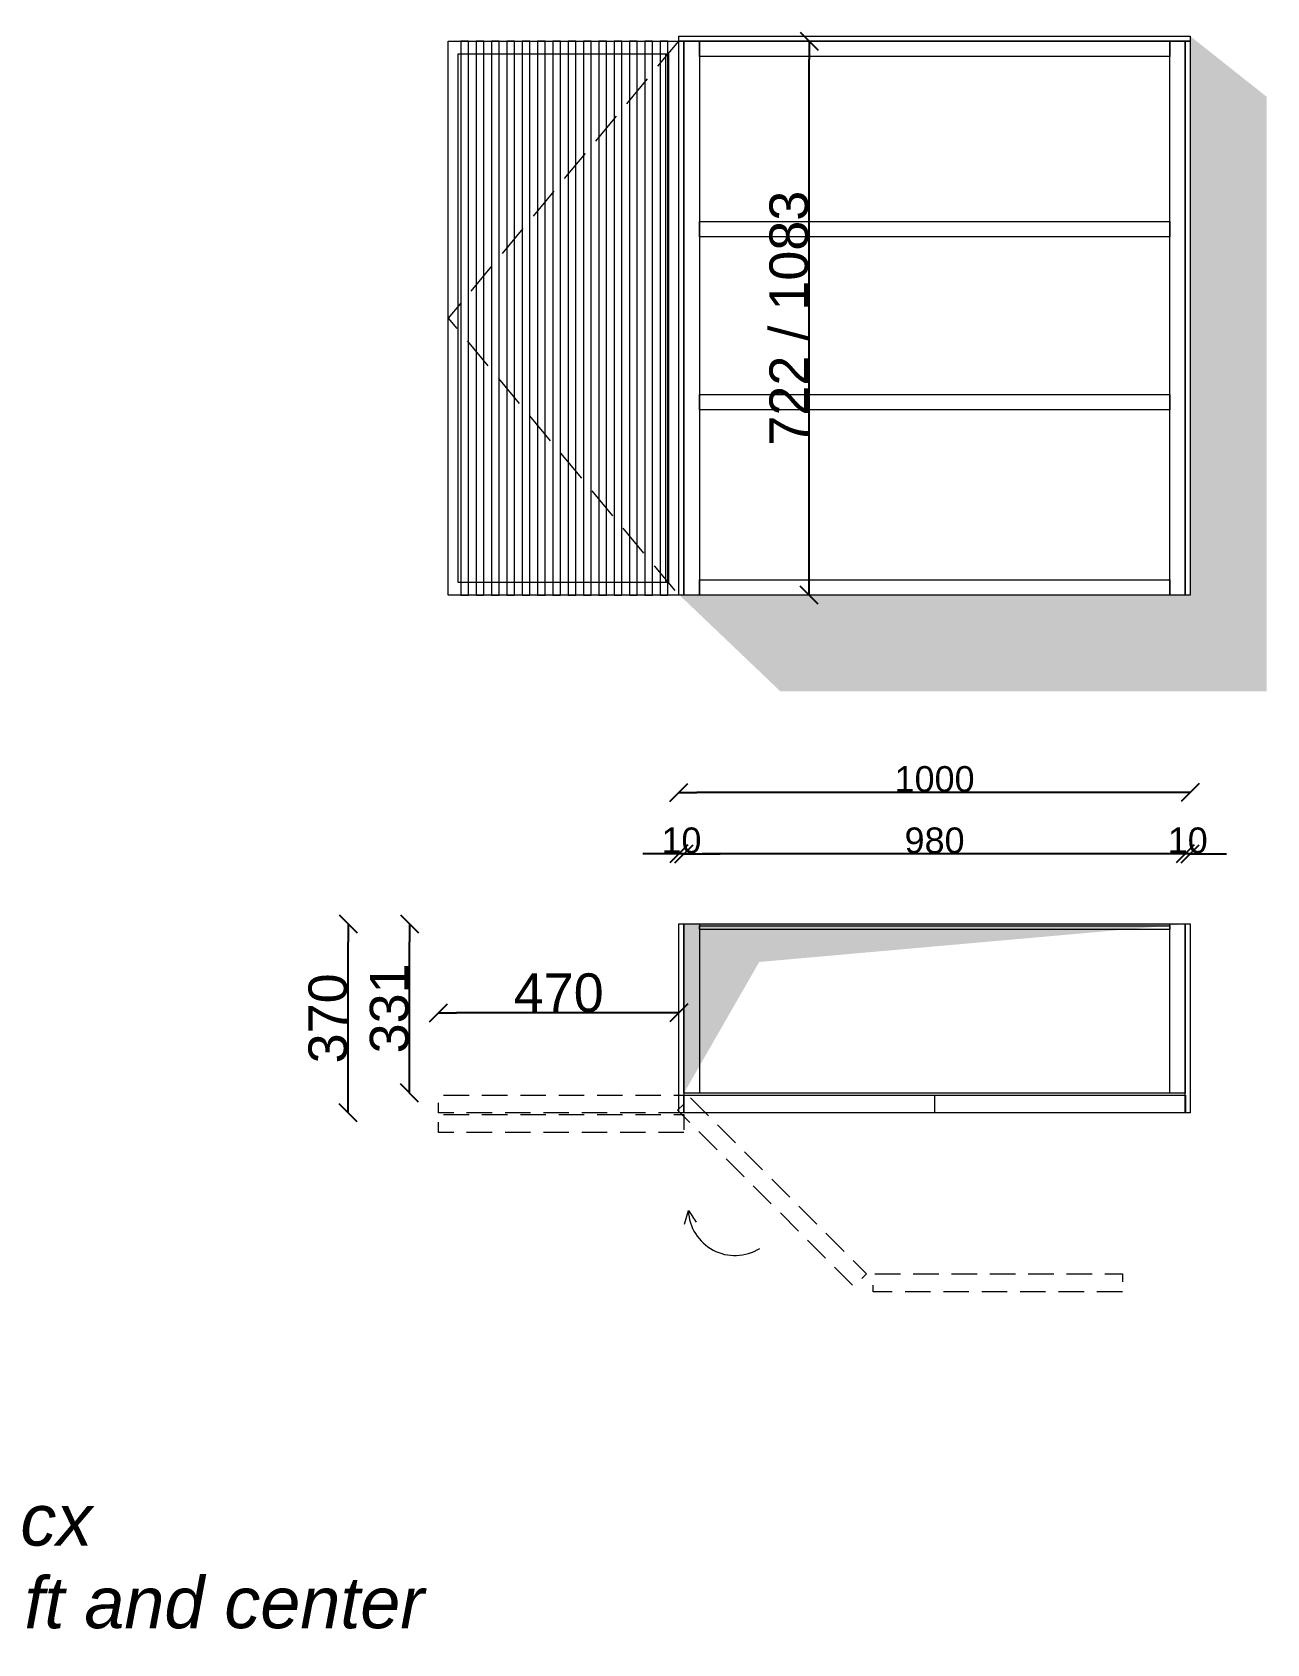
# Model space of a CAD drawing. Header units: millimetres. Extents: x -9532 to -2813, y 221 to 9273.
# Drawn here: x -5227 to -2813, y 1797 to 4949 of the extents above; entities that cross this region are included whole.
import ezdxf

# ---------------------------------------------------------------- set-up
doc = ezdxf.new("R2010")
doc.units = ezdxf.units.MM
doc.header["$LTSCALE"] = 50
doc.header["$PDMODE"] = 1
doc.header["$PDSIZE"] = -2
doc.linetypes.add('AI-Linetype-78', pattern=[1.905, 1.27, -0.635])
doc.linetypes.add('NASCOSTAX5', pattern=[1.5, 1, -0.5])
doc.layers.get('0').update_dxf_attribs({"lineweight": 18})
for name, color, linetype, lineweight in [('DADA_FURNITURES', 7, 'Continuous', 9), ('Nessuna', 7, 'Continuous', 5), ('Quote', 7, 'Continuous', 5)]:
    doc.layers.add(name, color=color, linetype=linetype, lineweight=lineweight)
doc.layers.add('Guide', color=6, linetype='Continuous', lineweight=9, true_color=0xff00ff)
doc.styles.add('Arial', font='Arial.ttf')
doc.styles.add('Arial (bold)', font='Arial Bold.ttf')
doc.dimstyles.new('M&C_quote arredo', dxfattribs={"dimtxt": 50.344329, "dimasz": 35.34668, "dimexe": 0, "dimexo": 0, "dimgap": 0.5, "dimtad": 1, "dimdec": 0, "dimtxsty": 'Arial', "dimblk": 'VW_SLASH-2', "dimblk1": 'VW_SLASH-2', "dimblk2": 'VW_SLASH-2', "dimcen": 0, "dimse1": 1, "dimse2": 1, "dimazin": 0, "dimtfac": 1, "dimtdec": 0, "dimtix": 1, "dimtmove": 0, "dimatfit": 0, "dimldrblk": 'VW_SLASH-2', "dimfxl": 0, "dimfxlon": 1, "dimfrac": 2, "dimtolj": 1, "dimarcsym": 0})

# ---------------------------------------------------------------- blocks, each defined once
blk = doc.blocks.new('Gruppo')
at = {"layer": 'DADA_FURNITURES', "color": 7, "linetype": 'Continuous', "lineweight": 5, "transparency": 33554687, "flags": 128}
for points in [[(-3962.9, 4940.9), (-2962.9, 4940.9), (-2962.9, 4930.9), (-3962.9, 4930.9)], [(-3962.9, 4930.9), (-3952.9, 4930.9), (-3952.9, 3847.9), (-3962.9, 3847.9)], [(-3952.9, 4930.9), (-3922.9, 4930.9), (-3922.9, 3847.9), (-3952.9, 3847.9)], [(-3922.9, 4930.9), (-3002.9, 4930.9), (-3002.9, 4900.9), (-3922.9, 4900.9)], [(-3002.9, 4930.9), (-2972.9, 4930.9), (-2972.9, 3847.9), (-3002.9, 3847.9)], [(-2972.9, 4930.9), (-2962.9, 4930.9), (-2962.9, 3847.9), (-2972.9, 3847.9)], [(-3922.9, 4578.3), (-3002.9, 4578.3), (-3002.9, 4548.3), (-3922.9, 4548.3)], [(-3922.9, 4240.3), (-3002.9, 4240.3), (-3002.9, 4210.3), (-3922.9, 4210.3)], [(-3922.9, 3877.9), (-3002.9, 3877.9), (-3002.9, 3847.9), (-3922.9, 3847.9)]]:
    blk.add_lwpolyline(points, close=True, dxfattribs=at)
blk = doc.blocks.new('VW_SLASH-2')
at = {"color": 0, "linetype": 'ByBlock', "lineweight": -2, "transparency": 16777216}
blk.add_line((0, 0), (-1, 0), dxfattribs=at)
at = {"color": 0, "linetype": 'Continuous', "lineweight": -2, "transparency": 16777216, "flags": 128}
blk.add_lwpolyline([(0.5, 0.5), (-0.5, -0.5)], dxfattribs=at)
blk = doc.blocks.new('*D7')
at = {"layer": 'Defpoints', "color": 0, "transparency": 16777216}
for p in [(-3962.9, 3461.6), (-3962.9, 3205), (-2962.9, 3205)]:
    blk.add_point(p, dxfattribs=at)
at = {"layer": 'Quote', "color": 0, "lineweight": -2, "transparency": 16777216}
blk.add_line((-2998.2, 3461.6), (-3927.5, 3461.6), dxfattribs=at)
at = {"layer": 'Quote', "color": 0, "lineweight": -2, "transparency": 16777216, "xscale": 35.3466796875, "yscale": 35.3466796875, "zscale": 35.3466796875, "rotation": 180}
blk.add_blockref('VW_SLASH-2', (-3962.9, 3461.6), dxfattribs=at)
at = {"layer": 'Quote', "color": 0, "lineweight": -2, "transparency": 16777216, "xscale": 35.3466796875, "yscale": 35.3466796875, "zscale": 35.3466796875}
blk.add_blockref('VW_SLASH-2', (-2962.9, 3461.6), dxfattribs=at)
at = {"layer": 'Quote', "color": 0, "transparency": 16777216, "insert": (-3462.9, 3487.8), "char_height": 50.34, "attachment_point": 5, "style": 'Arial'}
blk.add_mtext('\\A1;1000', dxfattribs=at)
blk = doc.blocks.new('*D8')
at = {"layer": 'Defpoints', "color": 0, "transparency": 16777216}
for p in [(-3962.9, 3341.6), (-3962.9, 3205), (-3952.9, 3205)]:
    blk.add_point(p, dxfattribs=at)
at = {"layer": 'Quote', "color": 0, "lineweight": -2, "transparency": 16777216}
for p, q in [((-3998.2, 3341.6), (-4033.6, 3341.6)), ((-3952.9, 3341.6), (-3962.9, 3341.6)), ((-3917.5, 3341.6), (-3882.2, 3341.6))]:
    blk.add_line(p, q, dxfattribs=at)
at = {"layer": 'Quote', "color": 0, "lineweight": -2, "transparency": 16777216, "xscale": 35.3466796875, "yscale": 35.3466796875, "zscale": 35.3466796875}
blk.add_blockref('VW_SLASH-2', (-3962.9, 3341.6), dxfattribs=at)
at = {"layer": 'Quote', "color": 0, "lineweight": -2, "transparency": 16777216, "xscale": 35.3466796875, "yscale": 35.3466796875, "zscale": 35.3466796875, "rotation": 180}
blk.add_blockref('VW_SLASH-2', (-3952.9, 3341.6), dxfattribs=at)
at = {"layer": 'Quote', "color": 0, "transparency": 16777216, "insert": (-3957.9, 3367.8), "char_height": 50.34, "attachment_point": 5, "style": 'Arial'}
blk.add_mtext('\\A1;10', dxfattribs=at)
blk = doc.blocks.new('*D9')
at = {"layer": 'Defpoints', "color": 0, "transparency": 16777216}
for p in [(-3952.9, 3341.6), (-3952.9, 3205), (-2972.9, 3205)]:
    blk.add_point(p, dxfattribs=at)
at = {"layer": 'Quote', "color": 0, "lineweight": -2, "transparency": 16777216}
blk.add_line((-3008.2, 3341.6), (-3917.5, 3341.6), dxfattribs=at)
at = {"layer": 'Quote', "color": 0, "lineweight": -2, "transparency": 16777216, "xscale": 35.3466796875, "yscale": 35.3466796875, "zscale": 35.3466796875, "rotation": 180}
blk.add_blockref('VW_SLASH-2', (-3952.9, 3341.6), dxfattribs=at)
at = {"layer": 'Quote', "color": 0, "lineweight": -2, "transparency": 16777216, "xscale": 35.3466796875, "yscale": 35.3466796875, "zscale": 35.3466796875}
blk.add_blockref('VW_SLASH-2', (-2972.9, 3341.6), dxfattribs=at)
at = {"layer": 'Quote', "color": 0, "transparency": 16777216, "insert": (-3462.9, 3367.8), "char_height": 50.34, "attachment_point": 5, "style": 'Arial'}
blk.add_mtext('\\A1;980', dxfattribs=at)
blk = doc.blocks.new('*D10')
at = {"layer": 'Defpoints', "color": 0, "transparency": 16777216}
for p in [(-2972.9, 3341.6), (-2972.9, 3205), (-2962.9, 3205)]:
    blk.add_point(p, dxfattribs=at)
at = {"layer": 'Quote', "color": 0, "lineweight": -2, "transparency": 16777216}
for p, q in [((-3008.2, 3341.6), (-3043.6, 3341.6)), ((-2962.9, 3341.6), (-2972.9, 3341.6)), ((-2927.5, 3341.6), (-2892.2, 3341.6))]:
    blk.add_line(p, q, dxfattribs=at)
at = {"layer": 'Quote', "color": 0, "lineweight": -2, "transparency": 16777216, "xscale": 35.3466796875, "yscale": 35.3466796875, "zscale": 35.3466796875}
blk.add_blockref('VW_SLASH-2', (-2972.9, 3341.6), dxfattribs=at)
at = {"layer": 'Quote', "color": 0, "lineweight": -2, "transparency": 16777216, "xscale": 35.3466796875, "yscale": 35.3466796875, "zscale": 35.3466796875, "rotation": 180}
blk.add_blockref('VW_SLASH-2', (-2962.9, 3341.6), dxfattribs=at)
at = {"layer": 'Quote', "color": 0, "transparency": 16777216, "insert": (-2967.9, 3367.8), "char_height": 50.34, "attachment_point": 5, "style": 'Arial'}
blk.add_mtext('\\A1;10', dxfattribs=at)
blk = doc.blocks.new('*D11')
at = {"layer": 'Defpoints', "color": 0, "transparency": 16777216}
for p in [(-4609.8, 3205), (-3962.9, 3205), (-3952.9, 2835)]:
    blk.add_point(p, dxfattribs=at)
at = {"layer": 'Quote', "color": 0, "lineweight": -2, "transparency": 16777216}
blk.add_line((-4609.8, 2870.4), (-4609.8, 3169.7), dxfattribs=at)
at = {"layer": 'Quote', "color": 0, "lineweight": -2, "transparency": 16777216, "xscale": 35.3466796875, "yscale": 35.3466796875, "zscale": 35.3466796875}
for p, rotation in [((-4609.8, 3205), 90), ((-4609.8, 2835), 270)]:
    blk.add_blockref('VW_SLASH-2', p, dxfattribs=dict(at, rotation=rotation))
at = {"layer": 'Quote', "color": 0, "transparency": 16777216, "insert": (-4648.9, 3020), "char_height": 75.52, "attachment_point": 5, "rotation": 90, "style": 'Arial'}
blk.add_mtext('\\A1;370', dxfattribs=at)
blk = doc.blocks.new('*D12')
at = {"layer": 'Defpoints', "color": 0, "transparency": 16777216}
for p in [(-4489.8, 3205), (-3803.8, 3205), (-3922.9, 2874)]:
    blk.add_point(p, dxfattribs=at)
at = {"layer": 'Quote', "color": 0, "lineweight": -2, "transparency": 16777216}
blk.add_line((-4489.8, 2909.4), (-4489.8, 3169.7), dxfattribs=at)
at = {"layer": 'Quote', "color": 0, "lineweight": -2, "transparency": 16777216, "xscale": 35.3466796875, "yscale": 35.3466796875, "zscale": 35.3466796875}
for p, rotation in [((-4489.8, 3205), 90), ((-4489.8, 2874), 270)]:
    blk.add_blockref('VW_SLASH-2', p, dxfattribs=dict(at, rotation=rotation))
at = {"layer": 'Quote', "color": 0, "transparency": 16777216, "insert": (-4528.9, 3039.5), "char_height": 75.52, "attachment_point": 5, "rotation": 90, "style": 'Arial'}
blk.add_mtext('\\A1;331', dxfattribs=at)
blk = doc.blocks.new('*D14')
at = {"layer": 'Defpoints', "color": 0, "transparency": 16777216}
for p in [(-4432.9, 3030.6), (-3962.9, 2964.6), (-4432.9, 2870)]:
    blk.add_point(p, dxfattribs=at)
at = {"layer": 'Quote', "color": 0, "lineweight": -2, "transparency": 16777216}
blk.add_line((-3998.2, 3030.6), (-4397.5, 3030.6), dxfattribs=at)
at = {"layer": 'Quote', "color": 0, "lineweight": -2, "transparency": 16777216, "xscale": 35.3466796875, "yscale": 35.3466796875, "zscale": 35.3466796875, "rotation": 180}
blk.add_blockref('VW_SLASH-2', (-4432.9, 3030.6), dxfattribs=at)
at = {"layer": 'Quote', "color": 0, "lineweight": -2, "transparency": 16777216, "xscale": 35.3466796875, "yscale": 35.3466796875, "zscale": 35.3466796875}
blk.add_blockref('VW_SLASH-2', (-3962.9, 3030.6), dxfattribs=at)
at = {"layer": 'Quote', "color": 0, "transparency": 16777216, "insert": (-4197.9, 3069.7), "char_height": 75.52, "attachment_point": 5, "style": 'Arial'}
blk.add_mtext('\\A1;470', dxfattribs=at)
blk = doc.blocks.new('*D31')
at = {"layer": 'Defpoints', "color": 0, "transparency": 16777216}
for p in [(-3707.9, 4930.9), (-3458.9, 4930.9), (-3458.9, 3847.9)]:
    blk.add_point(p, dxfattribs=at)
at = {"layer": 'Quote', "color": 0, "linetype": 'Continuous', "lineweight": -2, "transparency": 16777216}
blk.add_line((-3707.9, 3883.3), (-3707.9, 4895.6), dxfattribs=at)
at = {"layer": 'Quote', "color": 0, "lineweight": -2, "transparency": 16777216, "xscale": 35.3466796875, "yscale": 35.3466796875, "zscale": 35.3466796875}
for p, rotation in [((-3707.9, 4930.9), 90), ((-3707.9, 3847.9), 270)]:
    blk.add_blockref('VW_SLASH-2', p, dxfattribs=dict(at, rotation=rotation))
at = {"layer": 'Quote', "color": 0, "lineweight": 5, "transparency": 16777216, "insert": (-3747.5, 4389.4), "char_height": 75.516, "attachment_point": 5, "rotation": 90, "style": 'Arial'}
blk.add_mtext('\\A1;722 / 1083', dxfattribs=at)

msp = doc.modelspace()

# ---------------------------------------------------------------- hatches: boundary and pattern name
at = {"layer": 'DADA_FURNITURES', "linetype": 'Continuous', "lineweight": 0, "transparency": 33554483}
msp.add_hatch(color=7, dxfattribs=at).paths.add_polyline_path([(-3962.9, 3848.9), (-3764.7, 3659.8), (-2813.3, 3659.8), (-2813.3, 4822.2), (-2962.9, 4940.9), (-2962.9, 3847.9)])

# ---------------------------------------------------------------- linework, layer by layer
at = {"linetype": 'AI-Linetype-78', "flags": 128}
msp.add_lwpolyline([(-3963.8, 4930.9), (-4413.8, 4389.4), (-3963.8, 3847.9)], dxfattribs=at)
at = {"layer": 'DADA_FURNITURES', "color": 7, "linetype": 'Continuous', "lineweight": 5, "transparency": 33554687, "flags": 128}
for points in [[(-3962.9, 3205), (-3952.9, 3205), (-3952.9, 2835), (-3962.9, 2835)], [(-3952.9, 3205), (-3922.9, 3205), (-3922.9, 2874), (-3952.9, 2874)], [(-3952.9, 3205), (-2972.9, 3205), (-2972.9, 2874), (-3952.9, 2874)], [(-3922.9, 3200.7), (-3002.9, 3200.7), (-3002.9, 3194), (-3922.9, 3194)], [(-3002.9, 3205), (-2972.9, 3205), (-2972.9, 2874), (-3002.9, 2874)], [(-2972.9, 3205), (-2962.9, 3205), (-2962.9, 2835), (-2972.9, 2835)], [(-3462.9, 2835), (-3952.9, 2835), (-3952.9, 2870), (-3462.9, 2870)], [(-3462.1, 2870), (-2972.1, 2870), (-2972.1, 2835), (-3462.1, 2835)]]:
    msp.add_lwpolyline(points, close=True, dxfattribs=at)
at = {"layer": 'DADA_FURNITURES', "linetype": 'NASCOSTAX5', "lineweight": 5, "transparency": 33554687, "flags": 128}
for points in [[(-3952.9, 2835), (-4432.9, 2835), (-4432.9, 2870), (-3952.9, 2870)], [(-3940.5, 2864.9), (-3596.2, 2520.5), (-3620.9, 2495.8), (-3965.3, 2840.2)], [(-3952.9, 2796.9), (-4432.9, 2796.9), (-4432.9, 2831.9), (-3952.9, 2831.9)], [(-3095.7, 2485.5), (-3582.7, 2485.5), (-3582.7, 2520.5), (-3095.7, 2520.5)]]:
    msp.add_lwpolyline(points, close=True, dxfattribs=at)
at = {"layer": 'DADA_FURNITURES', "color": 7, "linetype": 'Continuous', "lineweight": 5, "transparency": 33554687, "flags": 128}
msp.add_lwpolyline([(-3951.9, 2617.5), (-3944.3, 2644), (-3928.8, 2621.1)], dxfattribs=at)
at = {"layer": 'DADA_FURNITURES', "linetype": 'Continuous', "lineweight": 5, "transparency": 33554687}
msp.add_arc((-3853.2, 2647.3), 91.1, 182.0416, 302.0416, dxfattribs=at)
at = {"layer": 'DADA_FURNITURES', "color": 7, "linetype": 'Continuous', "transparency": 33554495}
msp.add_solid([(-3952.9, 2874), (-3805.8, 3130.3), (-3952.9, 3205), (-2962.9, 3205)], dxfattribs=at)
at = {"layer": 'Nessuna', "color": 7, "lineweight": 5, "transparency": 33554687, "flags": 128}
for points in [[(-3963.8, 3847.9), (-4413.8, 3847.9), (-4413.8, 4930.9), (-3963.8, 4930.9)], [(-4374.3, 4930.9), (-4389.3, 4930.9), (-4389.3, 3847.9), (-4374.3, 3847.9)], [(-4344.3, 4930.9), (-4359.3, 4930.9), (-4359.3, 3847.9), (-4344.3, 3847.9)], [(-4314.3, 4930.9), (-4329.3, 4930.9), (-4329.3, 3847.9), (-4314.3, 3847.9)], [(-4284.3, 4930.9), (-4299.3, 4930.9), (-4299.3, 3847.9), (-4284.3, 3847.9)], [(-4254.3, 4930.9), (-4269.3, 4930.9), (-4269.3, 3847.9), (-4254.3, 3847.9)], [(-4224.3, 4930.9), (-4239.3, 4930.9), (-4239.3, 3847.9), (-4224.3, 3847.9)], [(-4194.3, 4930.9), (-4209.3, 4930.9), (-4209.3, 3847.9), (-4194.3, 3847.9)], [(-4164.3, 4930.9), (-4179.3, 4930.9), (-4179.3, 3847.9), (-4164.3, 3847.9)], [(-4134.3, 4930.9), (-4149.3, 4930.9), (-4149.3, 3847.9), (-4134.3, 3847.9)], [(-4104.3, 4930.9), (-4119.3, 4930.9), (-4119.3, 3847.9), (-4104.3, 3847.9)], [(-4074.3, 4930.9), (-4089.3, 4930.9), (-4089.3, 3847.9), (-4074.3, 3847.9)], [(-4044.3, 4930.9), (-4059.3, 4930.9), (-4059.3, 3847.9), (-4044.3, 3847.9)], [(-4014.3, 4930.9), (-4029.3, 4930.9), (-4029.3, 3847.9), (-4014.3, 3847.9)], [(-3984.3, 4930.9), (-3999.3, 4930.9), (-3999.3, 3847.9), (-3984.3, 3847.9)], [(-3988.3, 3872.9), (-3988.3, 4905.9), (-4389.3, 4905.9), (-4389.3, 3872.9)]]:
    msp.add_lwpolyline(points, close=True, dxfattribs=at)
at = {"layer": 'Nessuna', "color": 7, "linetype": 'Continuous', "lineweight": 5, "transparency": 33554687, "flags": 128}
msp.add_lwpolyline([(-3982.6, 4905.9), (-4395.1, 4905.9), (-4395.1, 3872.9), (-3982.6, 3872.9)], close=True, dxfattribs=at)

# ---------------------------------------------------------------- block references
at = {"color": 7}
msp.add_blockref('Gruppo', (0, 0), dxfattribs=at)

# ---------------------------------------------------------------- texts
at = {"layer": 'Guide', "color": 7, "transparency": 33554687, "insert": (-8221.3, 2089.5), "char_height": 100.689, "attachment_point": 1, "line_spacing_factor": 0.962448, "style": 'Arial (bold)'}
msp.add_mtext('{\\fArial|b0|i0|c0|p0;vista interna con Cappa, \\fArial Italic|b0|i0|c0|p0;posizionabile a sx, dx, cx\\Pinternal view with Hood, placeble on ther ight, left and center}', dxfattribs=at)

# ---------------------------------------------------------------- dimensions: what is measured, and where the dimension line sits
at = {"layer": 'Quote', "color": 7, "linetype": 'Continuous', "lineweight": 5, "transparency": 33554687}
dim = msp.add_linear_dim(base=(-3707.9, 4930.9), p1=(-3458.9, 3847.9), p2=(-3458.9, 4930.9), angle=270, dimstyle='M&C_quote arredo', override={"dimtxt": 75.516493, "dimgap": 0.5, "dimpost": '722 / <>', "dimtxsty": 'Arial', "dimtmove": 2}, dxfattribs=at)
dim.commit()
dim.dimension.update_dxf_attribs({"geometry": '*D31', "text_midpoint": (-3747.5, 4389.4)})
at = {"layer": 'Quote'}
for base, p1, p2, override, picture, middle in [((-3962.9, 3461.6), (-2962.9, 3205), (-3962.9, 3205), {"dimgap": 0.5, "dimpost": '<>', "dimtxsty": 'Arial', "dimtmove": 2}, '*D7', (-3462.9, 3487.8)), ((-3962.9, 3341.6), (-3952.9, 3205), (-3962.9, 3205), {"dimgap": 0.5, "dimpost": '<>', "dimtxsty": 'Arial', "dimtmove": 2}, '*D8', (-3957.9, 3367.8)), ((-3952.9, 3341.6), (-2972.9, 3205), (-3952.9, 3205), {"dimgap": 0.5, "dimpost": '<>', "dimtxsty": 'Arial', "dimtmove": 2}, '*D9', (-3462.9, 3367.8)), ((-2972.9, 3341.6), (-2962.9, 3205), (-2972.9, 3205), {"dimgap": 0.5, "dimpost": '<>', "dimtxsty": 'Arial', "dimtmove": 2}, '*D10', (-2967.9, 3367.8)), ((-4432.9, 3030.6), (-3962.9, 2964.6), (-4432.9, 2870), {"dimtxt": 75.516493, "dimgap": 0.5, "dimpost": '<>', "dimtxsty": 'Arial', "dimtmove": 2}, '*D14', (-4197.9, 3069.7))]:
    dim = msp.add_linear_dim(base=base, p1=p1, p2=p2, dimstyle='M&C_quote arredo', override=override, dxfattribs=at)
    dim.commit()
    dim.dimension.update_dxf_attribs({"geometry": picture, "text_midpoint": middle})
for base, p1, p2, picture, middle in [((-4609.8, 3205), (-3952.9, 2835), (-3962.9, 3205), '*D11', (-4648.9, 3020)), ((-4489.8, 3205), (-3922.9, 2874), (-3803.8, 3205), '*D12', (-4528.9, 3039.5))]:
    dim = msp.add_linear_dim(base=base, p1=p1, p2=p2, angle=270, dimstyle='M&C_quote arredo', override={"dimtxt": 75.516493, "dimgap": 0.5, "dimpost": '<>', "dimtxsty": 'Arial', "dimtmove": 2}, dxfattribs=at)
    dim.commit()
    dim.dimension.update_dxf_attribs({"geometry": picture, "text_midpoint": middle})

doc.saveas('drawing.dxf')
